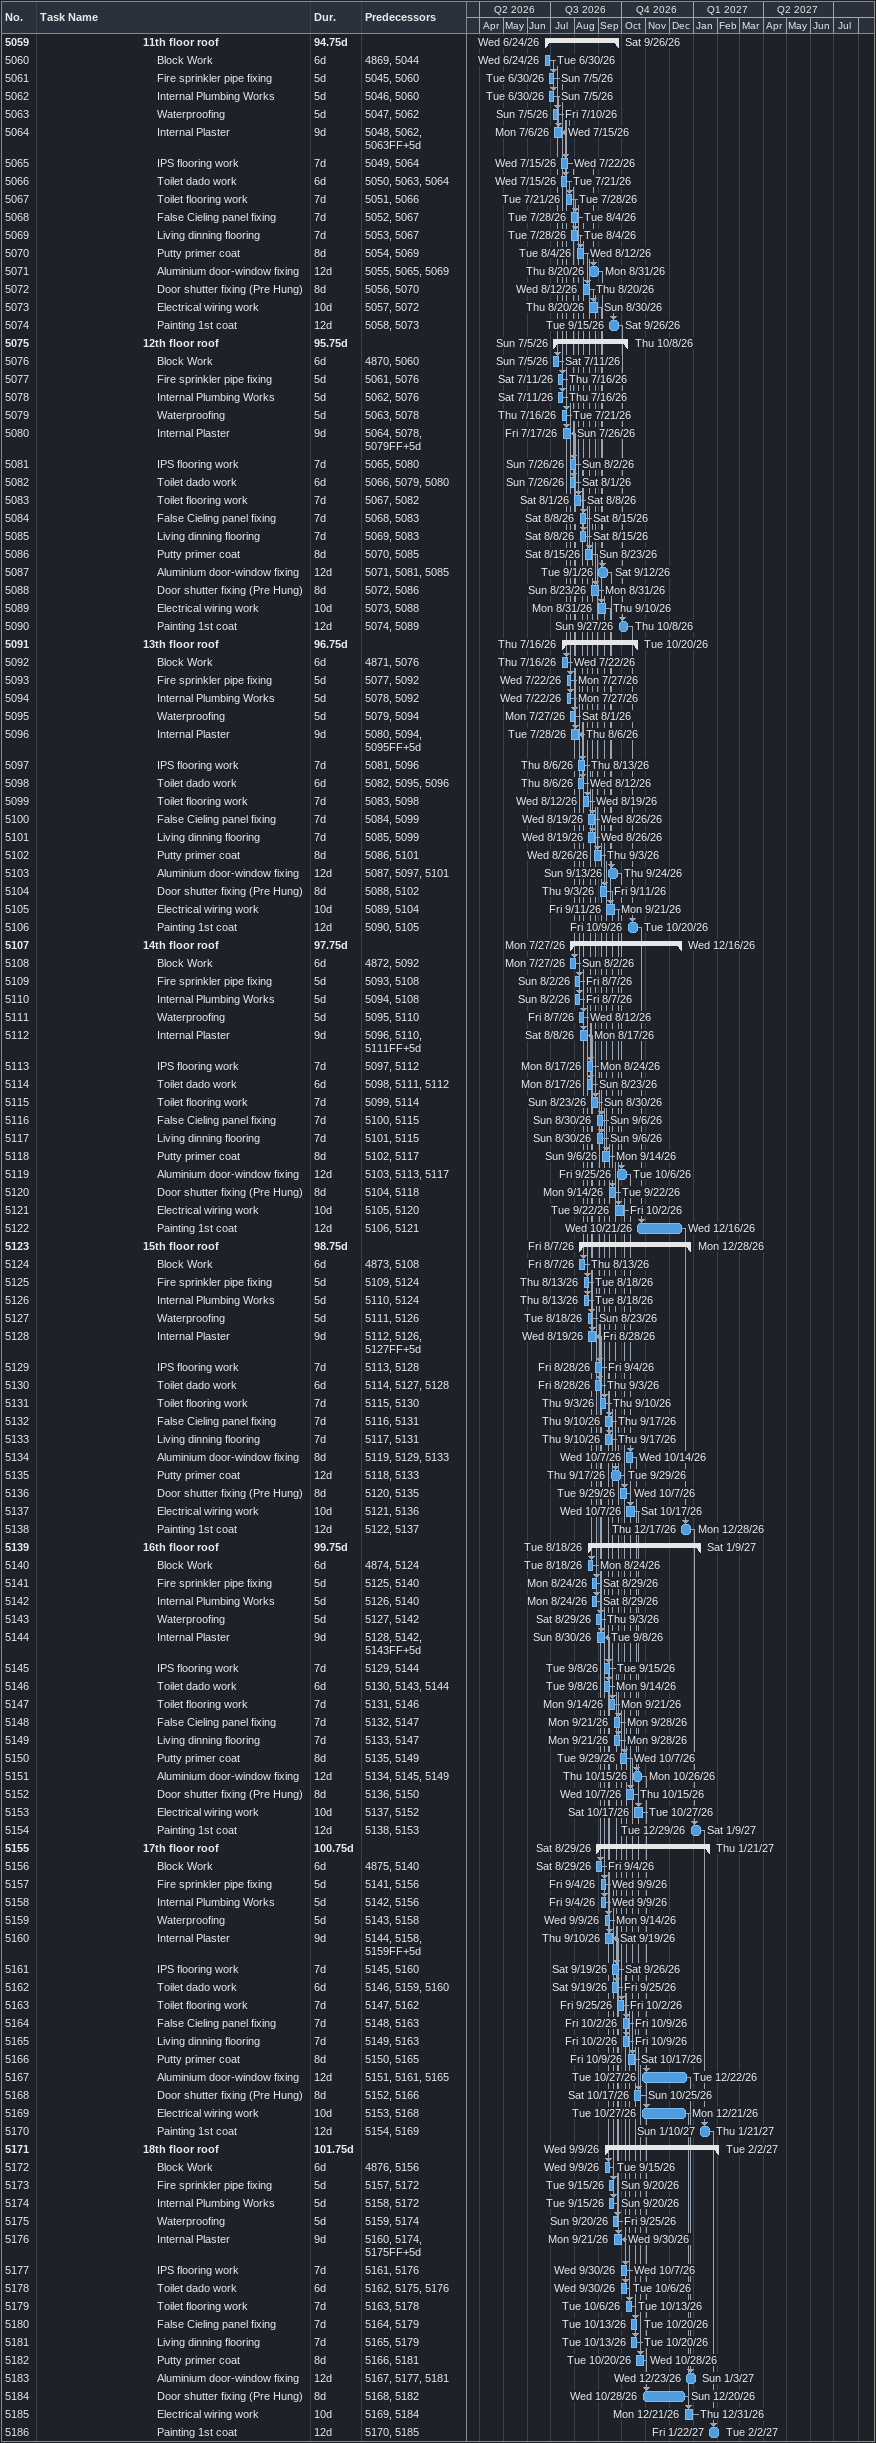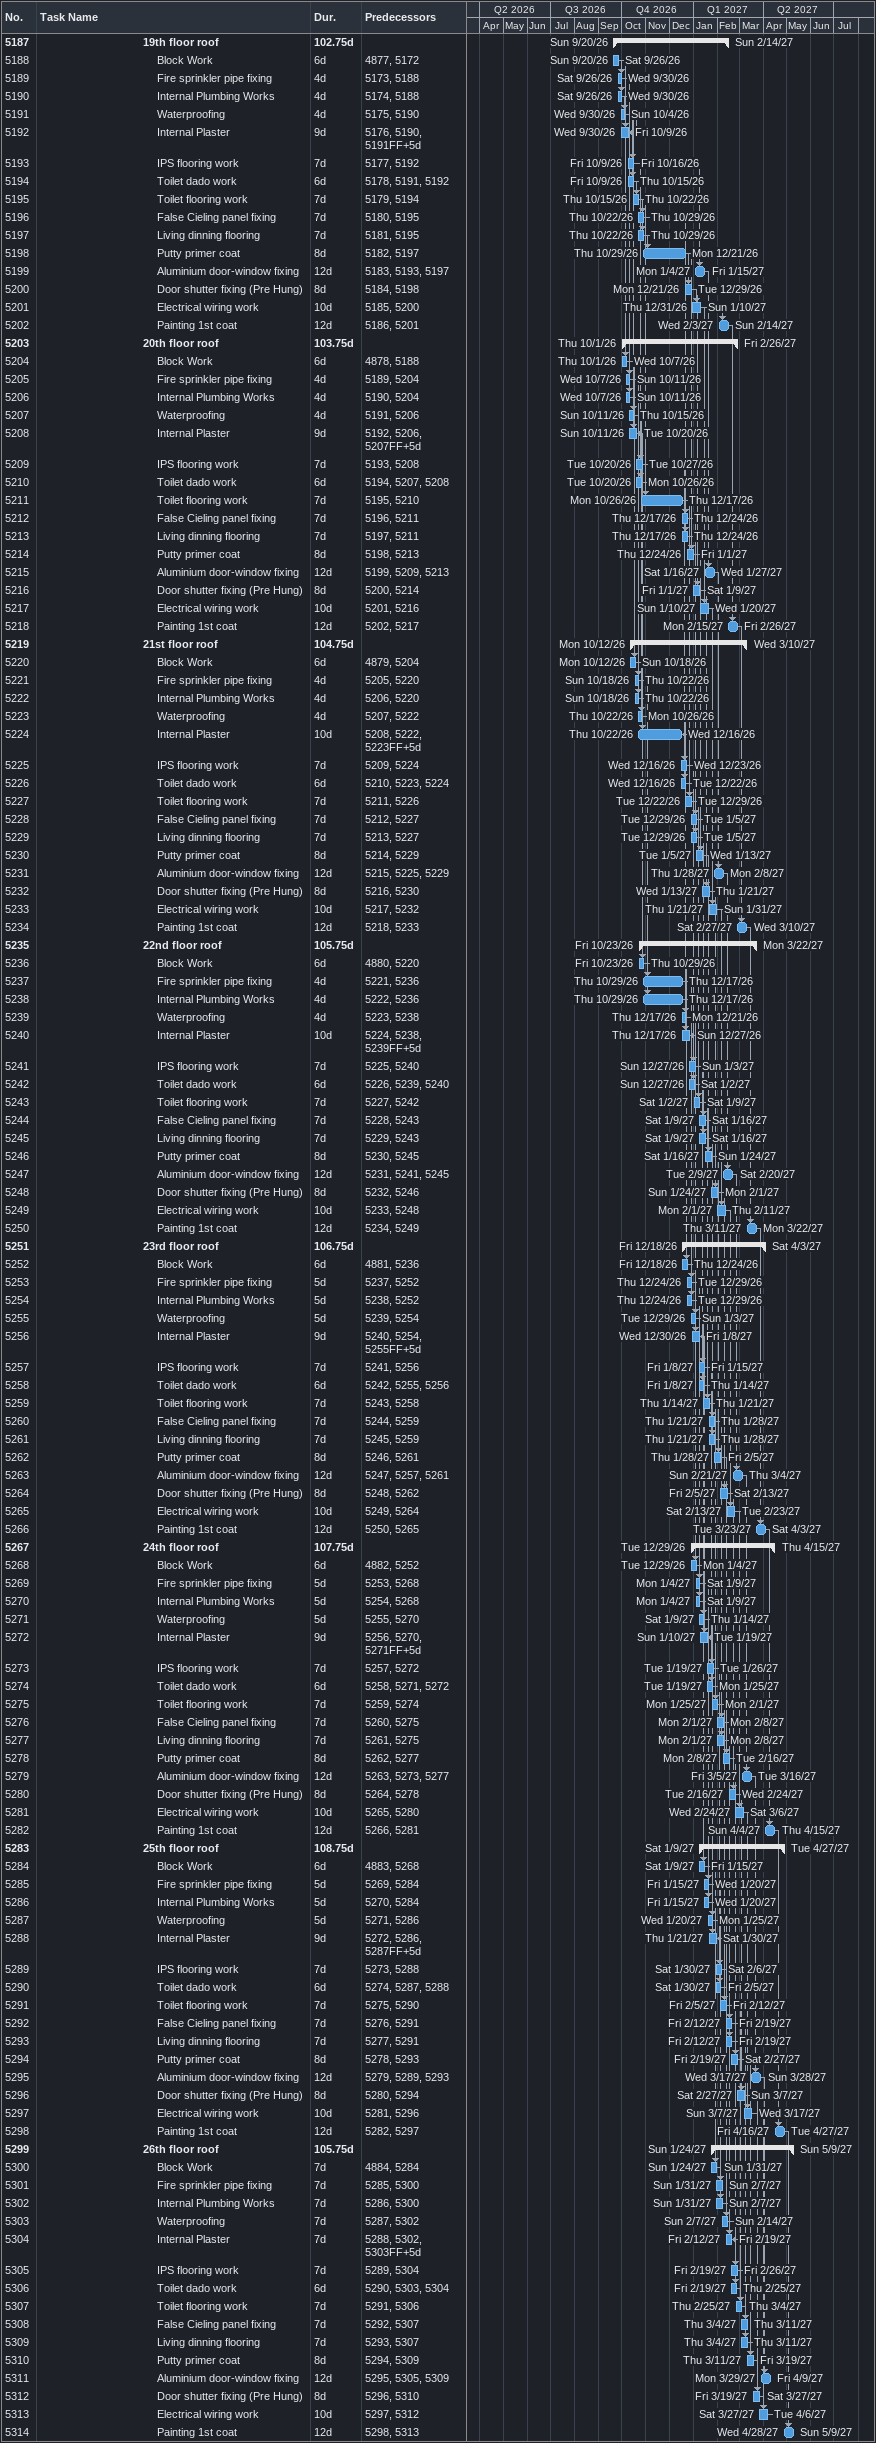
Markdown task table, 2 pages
| ID | Level | Task | Duration | Start | Finish | Predecessors |
|---|---|---|---|---|---|---|
| 5059 | 8 | **11th floor roof** | 94.75d | 2026-06-24 | 2026-09-26 |  |
| 5060 | 9 | Block Work | 6d | 2026-06-24 | 2026-06-30 | 4869, 5044 |
| 5061 | 9 | Fire sprinkler pipe fixing | 5d | 2026-06-30 | 2026-07-05 | 5045, 5060 |
| 5062 | 9 | Internal Plumbing Works | 5d | 2026-06-30 | 2026-07-05 | 5046, 5060 |
| 5063 | 9 | Waterproofing | 5d | 2026-07-05 | 2026-07-10 | 5047, 5062 |
| 5064 | 9 | Internal Plaster | 9d | 2026-07-06 | 2026-07-15 | 5048, 5062, 5063FF+5d |
| 5065 | 9 | IPS flooring work | 7d | 2026-07-15 | 2026-07-22 | 5049, 5064 |
| 5066 | 9 | Toilet dado work | 6d | 2026-07-15 | 2026-07-21 | 5050, 5063, 5064 |
| 5067 | 9 | Toilet flooring work | 7d | 2026-07-21 | 2026-07-28 | 5051, 5066 |
| 5068 | 9 | False Cieling panel fixing | 7d | 2026-07-28 | 2026-08-04 | 5052, 5067 |
| 5069 | 9 | Living dinning flooring | 7d | 2026-07-28 | 2026-08-04 | 5053, 5067 |
| 5070 | 9 | Putty primer coat | 8d | 2026-08-04 | 2026-08-12 | 5054, 5069 |
| 5071 | 9 | Aluminium door-window fixing | 12d | 2026-08-20 | 2026-08-31 | 5055, 5065, 5069 |
| 5072 | 9 | Door shutter fixing (Pre Hung) | 8d | 2026-08-12 | 2026-08-20 | 5056, 5070 |
| 5073 | 9 | Electrical wiring work | 10d | 2026-08-20 | 2026-08-30 | 5057, 5072 |
| 5074 | 9 | Painting 1st coat | 12d | 2026-09-15 | 2026-09-26 | 5058, 5073 |
| 5075 | 8 | **12th floor roof** | 95.75d | 2026-07-05 | 2026-10-08 |  |
| 5076 | 9 | Block Work | 6d | 2026-07-05 | 2026-07-11 | 4870, 5060 |
| 5077 | 9 | Fire sprinkler pipe fixing | 5d | 2026-07-11 | 2026-07-16 | 5061, 5076 |
| 5078 | 9 | Internal Plumbing Works | 5d | 2026-07-11 | 2026-07-16 | 5062, 5076 |
| 5079 | 9 | Waterproofing | 5d | 2026-07-16 | 2026-07-21 | 5063, 5078 |
| 5080 | 9 | Internal Plaster | 9d | 2026-07-17 | 2026-07-26 | 5064, 5078, 5079FF+5d |
| 5081 | 9 | IPS flooring work | 7d | 2026-07-26 | 2026-08-02 | 5065, 5080 |
| 5082 | 9 | Toilet dado work | 6d | 2026-07-26 | 2026-08-01 | 5066, 5079, 5080 |
| 5083 | 9 | Toilet flooring work | 7d | 2026-08-01 | 2026-08-08 | 5067, 5082 |
| 5084 | 9 | False Cieling panel fixing | 7d | 2026-08-08 | 2026-08-15 | 5068, 5083 |
| 5085 | 9 | Living dinning flooring | 7d | 2026-08-08 | 2026-08-15 | 5069, 5083 |
| 5086 | 9 | Putty primer coat | 8d | 2026-08-15 | 2026-08-23 | 5070, 5085 |
| 5087 | 9 | Aluminium door-window fixing | 12d | 2026-09-01 | 2026-09-12 | 5071, 5081, 5085 |
| 5088 | 9 | Door shutter fixing (Pre Hung) | 8d | 2026-08-23 | 2026-08-31 | 5072, 5086 |
| 5089 | 9 | Electrical wiring work | 10d | 2026-08-31 | 2026-09-10 | 5073, 5088 |
| 5090 | 9 | Painting 1st coat | 12d | 2026-09-27 | 2026-10-08 | 5074, 5089 |
| 5091 | 8 | **13th floor roof** | 96.75d | 2026-07-16 | 2026-10-20 |  |
| 5092 | 9 | Block Work | 6d | 2026-07-16 | 2026-07-22 | 4871, 5076 |
| 5093 | 9 | Fire sprinkler pipe fixing | 5d | 2026-07-22 | 2026-07-27 | 5077, 5092 |
| 5094 | 9 | Internal Plumbing Works | 5d | 2026-07-22 | 2026-07-27 | 5078, 5092 |
| 5095 | 9 | Waterproofing | 5d | 2026-07-27 | 2026-08-01 | 5079, 5094 |
| 5096 | 9 | Internal Plaster | 9d | 2026-07-28 | 2026-08-06 | 5080, 5094, 5095FF+5d |
| 5097 | 9 | IPS flooring work | 7d | 2026-08-06 | 2026-08-13 | 5081, 5096 |
| 5098 | 9 | Toilet dado work | 6d | 2026-08-06 | 2026-08-12 | 5082, 5095, 5096 |
| 5099 | 9 | Toilet flooring work | 7d | 2026-08-12 | 2026-08-19 | 5083, 5098 |
| 5100 | 9 | False Cieling panel fixing | 7d | 2026-08-19 | 2026-08-26 | 5084, 5099 |
| 5101 | 9 | Living dinning flooring | 7d | 2026-08-19 | 2026-08-26 | 5085, 5099 |
| 5102 | 9 | Putty primer coat | 8d | 2026-08-26 | 2026-09-03 | 5086, 5101 |
| 5103 | 9 | Aluminium door-window fixing | 12d | 2026-09-13 | 2026-09-24 | 5087, 5097, 5101 |
| 5104 | 9 | Door shutter fixing (Pre Hung) | 8d | 2026-09-03 | 2026-09-11 | 5088, 5102 |
| 5105 | 9 | Electrical wiring work | 10d | 2026-09-11 | 2026-09-21 | 5089, 5104 |
| 5106 | 9 | Painting 1st coat | 12d | 2026-10-09 | 2026-10-20 | 5090, 5105 |
| 5107 | 8 | **14th floor roof** | 97.75d | 2026-07-27 | 2026-12-16 |  |
| 5108 | 9 | Block Work | 6d | 2026-07-27 | 2026-08-02 | 4872, 5092 |
| 5109 | 9 | Fire sprinkler pipe fixing | 5d | 2026-08-02 | 2026-08-07 | 5093, 5108 |
| 5110 | 9 | Internal Plumbing Works | 5d | 2026-08-02 | 2026-08-07 | 5094, 5108 |
| 5111 | 9 | Waterproofing | 5d | 2026-08-07 | 2026-08-12 | 5095, 5110 |
| 5112 | 9 | Internal Plaster | 9d | 2026-08-08 | 2026-08-17 | 5096, 5110, 5111FF+5d |
| 5113 | 9 | IPS flooring work | 7d | 2026-08-17 | 2026-08-24 | 5097, 5112 |
| 5114 | 9 | Toilet dado work | 6d | 2026-08-17 | 2026-08-23 | 5098, 5111, 5112 |
| 5115 | 9 | Toilet flooring work | 7d | 2026-08-23 | 2026-08-30 | 5099, 5114 |
| 5116 | 9 | False Cieling panel fixing | 7d | 2026-08-30 | 2026-09-06 | 5100, 5115 |
| 5117 | 9 | Living dinning flooring | 7d | 2026-08-30 | 2026-09-06 | 5101, 5115 |
| 5118 | 9 | Putty primer coat | 8d | 2026-09-06 | 2026-09-14 | 5102, 5117 |
| 5119 | 9 | Aluminium door-window fixing | 12d | 2026-09-25 | 2026-10-06 | 5103, 5113, 5117 |
| 5120 | 9 | Door shutter fixing (Pre Hung) | 8d | 2026-09-14 | 2026-09-22 | 5104, 5118 |
| 5121 | 9 | Electrical wiring work | 10d | 2026-09-22 | 2026-10-02 | 5105, 5120 |
| 5122 | 9 | Painting 1st coat | 12d | 2026-10-21 | 2026-12-16 | 5106, 5121 |
| 5123 | 8 | **15th floor roof** | 98.75d | 2026-08-07 | 2026-12-28 |  |
| 5124 | 9 | Block Work | 6d | 2026-08-07 | 2026-08-13 | 4873, 5108 |
| 5125 | 9 | Fire sprinkler pipe fixing | 5d | 2026-08-13 | 2026-08-18 | 5109, 5124 |
| 5126 | 9 | Internal Plumbing Works | 5d | 2026-08-13 | 2026-08-18 | 5110, 5124 |
| 5127 | 9 | Waterproofing | 5d | 2026-08-18 | 2026-08-23 | 5111, 5126 |
| 5128 | 9 | Internal Plaster | 9d | 2026-08-19 | 2026-08-28 | 5112, 5126, 5127FF+5d |
| 5129 | 9 | IPS flooring work | 7d | 2026-08-28 | 2026-09-04 | 5113, 5128 |
| 5130 | 9 | Toilet dado work | 6d | 2026-08-28 | 2026-09-03 | 5114, 5127, 5128 |
| 5131 | 9 | Toilet flooring work | 7d | 2026-09-03 | 2026-09-10 | 5115, 5130 |
| 5132 | 9 | False Cieling panel fixing | 7d | 2026-09-10 | 2026-09-17 | 5116, 5131 |
| 5133 | 9 | Living dinning flooring | 7d | 2026-09-10 | 2026-09-17 | 5117, 5131 |
| 5134 | 9 | Aluminium door-window fixing | 8d | 2026-10-07 | 2026-10-14 | 5119, 5129, 5133 |
| 5135 | 9 | Putty primer coat | 12d | 2026-09-17 | 2026-09-29 | 5118, 5133 |
| 5136 | 9 | Door shutter fixing (Pre Hung) | 8d | 2026-09-29 | 2026-10-07 | 5120, 5135 |
| 5137 | 9 | Electrical wiring work | 10d | 2026-10-07 | 2026-10-17 | 5121, 5136 |
| 5138 | 9 | Painting 1st coat | 12d | 2026-12-17 | 2026-12-28 | 5122, 5137 |
| 5139 | 8 | **16th floor roof** | 99.75d | 2026-08-18 | 2027-01-09 |  |
| 5140 | 9 | Block Work | 6d | 2026-08-18 | 2026-08-24 | 4874, 5124 |
| 5141 | 9 | Fire sprinkler pipe fixing | 5d | 2026-08-24 | 2026-08-29 | 5125, 5140 |
| 5142 | 9 | Internal Plumbing Works | 5d | 2026-08-24 | 2026-08-29 | 5126, 5140 |
| 5143 | 9 | Waterproofing | 5d | 2026-08-29 | 2026-09-03 | 5127, 5142 |
| 5144 | 9 | Internal Plaster | 9d | 2026-08-30 | 2026-09-08 | 5128, 5142, 5143FF+5d |
| 5145 | 9 | IPS flooring work | 7d | 2026-09-08 | 2026-09-15 | 5129, 5144 |
| 5146 | 9 | Toilet dado work | 6d | 2026-09-08 | 2026-09-14 | 5130, 5143, 5144 |
| 5147 | 9 | Toilet flooring work | 7d | 2026-09-14 | 2026-09-21 | 5131, 5146 |
| 5148 | 9 | False Cieling panel fixing | 7d | 2026-09-21 | 2026-09-28 | 5132, 5147 |
| 5149 | 9 | Living dinning flooring | 7d | 2026-09-21 | 2026-09-28 | 5133, 5147 |
| 5150 | 9 | Putty primer coat | 8d | 2026-09-29 | 2026-10-07 | 5135, 5149 |
| 5151 | 9 | Aluminium door-window fixing | 12d | 2026-10-15 | 2026-10-26 | 5134, 5145, 5149 |
| 5152 | 9 | Door shutter fixing (Pre Hung) | 8d | 2026-10-07 | 2026-10-15 | 5136, 5150 |
| 5153 | 9 | Electrical wiring work | 10d | 2026-10-17 | 2026-10-27 | 5137, 5152 |
| 5154 | 9 | Painting 1st coat | 12d | 2026-12-29 | 2027-01-09 | 5138, 5153 |
| 5155 | 8 | **17th floor roof** | 100.75d | 2026-08-29 | 2027-01-21 |  |
| 5156 | 9 | Block Work | 6d | 2026-08-29 | 2026-09-04 | 4875, 5140 |
| 5157 | 9 | Fire sprinkler pipe fixing | 5d | 2026-09-04 | 2026-09-09 | 5141, 5156 |
| 5158 | 9 | Internal Plumbing Works | 5d | 2026-09-04 | 2026-09-09 | 5142, 5156 |
| 5159 | 9 | Waterproofing | 5d | 2026-09-09 | 2026-09-14 | 5143, 5158 |
| 5160 | 9 | Internal Plaster | 9d | 2026-09-10 | 2026-09-19 | 5144, 5158, 5159FF+5d |
| 5161 | 9 | IPS flooring work | 7d | 2026-09-19 | 2026-09-26 | 5145, 5160 |
| 5162 | 9 | Toilet dado work | 6d | 2026-09-19 | 2026-09-25 | 5146, 5159, 5160 |
| 5163 | 9 | Toilet flooring work | 7d | 2026-09-25 | 2026-10-02 | 5147, 5162 |
| 5164 | 9 | False Cieling panel fixing | 7d | 2026-10-02 | 2026-10-09 | 5148, 5163 |
| 5165 | 9 | Living dinning flooring | 7d | 2026-10-02 | 2026-10-09 | 5149, 5163 |
| 5166 | 9 | Putty primer coat | 8d | 2026-10-09 | 2026-10-17 | 5150, 5165 |
| 5167 | 9 | Aluminium door-window fixing | 12d | 2026-10-27 | 2026-12-22 | 5151, 5161, 5165 |
| 5168 | 9 | Door shutter fixing (Pre Hung) | 8d | 2026-10-17 | 2026-10-25 | 5152, 5166 |
| 5169 | 9 | Electrical wiring work | 10d | 2026-10-27 | 2026-12-21 | 5153, 5168 |
| 5170 | 9 | Painting 1st coat | 12d | 2027-01-10 | 2027-01-21 | 5154, 5169 |
| 5171 | 8 | **18th floor roof** | 101.75d | 2026-09-09 | 2027-02-02 |  |
| 5172 | 9 | Block Work | 6d | 2026-09-09 | 2026-09-15 | 4876, 5156 |
| 5173 | 9 | Fire sprinkler pipe fixing | 5d | 2026-09-15 | 2026-09-20 | 5157, 5172 |
| 5174 | 9 | Internal Plumbing Works | 5d | 2026-09-15 | 2026-09-20 | 5158, 5172 |
| 5175 | 9 | Waterproofing | 5d | 2026-09-20 | 2026-09-25 | 5159, 5174 |
| 5176 | 9 | Internal Plaster | 9d | 2026-09-21 | 2026-09-30 | 5160, 5174, 5175FF+5d |
| 5177 | 9 | IPS flooring work | 7d | 2026-09-30 | 2026-10-07 | 5161, 5176 |
| 5178 | 9 | Toilet dado work | 6d | 2026-09-30 | 2026-10-06 | 5162, 5175, 5176 |
| 5179 | 9 | Toilet flooring work | 7d | 2026-10-06 | 2026-10-13 | 5163, 5178 |
| 5180 | 9 | False Cieling panel fixing | 7d | 2026-10-13 | 2026-10-20 | 5164, 5179 |
| 5181 | 9 | Living dinning flooring | 7d | 2026-10-13 | 2026-10-20 | 5165, 5179 |
| 5182 | 9 | Putty primer coat | 8d | 2026-10-20 | 2026-10-28 | 5166, 5181 |
| 5183 | 9 | Aluminium door-window fixing | 12d | 2026-12-23 | 2027-01-03 | 5167, 5177, 5181 |
| 5184 | 9 | Door shutter fixing (Pre Hung) | 8d | 2026-10-28 | 2026-12-20 | 5168, 5182 |
| 5185 | 9 | Electrical wiring work | 10d | 2026-12-21 | 2026-12-31 | 5169, 5184 |
| 5186 | 9 | Painting 1st coat | 12d | 2027-01-22 | 2027-02-02 | 5170, 5185 |
| 5187 | 8 | **19th floor roof** | 102.75d | 2026-09-20 | 2027-02-14 |  |
| 5188 | 9 | Block Work | 6d | 2026-09-20 | 2026-09-26 | 4877, 5172 |
| 5189 | 9 | Fire sprinkler pipe fixing | 4d | 2026-09-26 | 2026-09-30 | 5173, 5188 |
| 5190 | 9 | Internal Plumbing Works | 4d | 2026-09-26 | 2026-09-30 | 5174, 5188 |
| 5191 | 9 | Waterproofing | 4d | 2026-09-30 | 2026-10-04 | 5175, 5190 |
| 5192 | 9 | Internal Plaster | 9d | 2026-09-30 | 2026-10-09 | 5176, 5190, 5191FF+5d |
| 5193 | 9 | IPS flooring work | 7d | 2026-10-09 | 2026-10-16 | 5177, 5192 |
| 5194 | 9 | Toilet dado work | 6d | 2026-10-09 | 2026-10-15 | 5178, 5191, 5192 |
| 5195 | 9 | Toilet flooring work | 7d | 2026-10-15 | 2026-10-22 | 5179, 5194 |
| 5196 | 9 | False Cieling panel fixing | 7d | 2026-10-22 | 2026-10-29 | 5180, 5195 |
| 5197 | 9 | Living dinning flooring | 7d | 2026-10-22 | 2026-10-29 | 5181, 5195 |
| 5198 | 9 | Putty primer coat | 8d | 2026-10-29 | 2026-12-21 | 5182, 5197 |
| 5199 | 9 | Aluminium door-window fixing | 12d | 2027-01-04 | 2027-01-15 | 5183, 5193, 5197 |
| 5200 | 9 | Door shutter fixing (Pre Hung) | 8d | 2026-12-21 | 2026-12-29 | 5184, 5198 |
| 5201 | 9 | Electrical wiring work | 10d | 2026-12-31 | 2027-01-10 | 5185, 5200 |
| 5202 | 9 | Painting 1st coat | 12d | 2027-02-03 | 2027-02-14 | 5186, 5201 |
| 5203 | 8 | **20th floor roof** | 103.75d | 2026-10-01 | 2027-02-26 |  |
| 5204 | 9 | Block Work | 6d | 2026-10-01 | 2026-10-07 | 4878, 5188 |
| 5205 | 9 | Fire sprinkler pipe fixing | 4d | 2026-10-07 | 2026-10-11 | 5189, 5204 |
| 5206 | 9 | Internal Plumbing Works | 4d | 2026-10-07 | 2026-10-11 | 5190, 5204 |
| 5207 | 9 | Waterproofing | 4d | 2026-10-11 | 2026-10-15 | 5191, 5206 |
| 5208 | 9 | Internal Plaster | 9d | 2026-10-11 | 2026-10-20 | 5192, 5206, 5207FF+5d |
| 5209 | 9 | IPS flooring work | 7d | 2026-10-20 | 2026-10-27 | 5193, 5208 |
| 5210 | 9 | Toilet dado work | 6d | 2026-10-20 | 2026-10-26 | 5194, 5207, 5208 |
| 5211 | 9 | Toilet flooring work | 7d | 2026-10-26 | 2026-12-17 | 5195, 5210 |
| 5212 | 9 | False Cieling panel fixing | 7d | 2026-12-17 | 2026-12-24 | 5196, 5211 |
| 5213 | 9 | Living dinning flooring | 7d | 2026-12-17 | 2026-12-24 | 5197, 5211 |
| 5214 | 9 | Putty primer coat | 8d | 2026-12-24 | 2027-01-01 | 5198, 5213 |
| 5215 | 9 | Aluminium door-window fixing | 12d | 2027-01-16 | 2027-01-27 | 5199, 5209, 5213 |
| 5216 | 9 | Door shutter fixing (Pre Hung) | 8d | 2027-01-01 | 2027-01-09 | 5200, 5214 |
| 5217 | 9 | Electrical wiring work | 10d | 2027-01-10 | 2027-01-20 | 5201, 5216 |
| 5218 | 9 | Painting 1st coat | 12d | 2027-02-15 | 2027-02-26 | 5202, 5217 |
| 5219 | 8 | **21st floor roof** | 104.75d | 2026-10-12 | 2027-03-10 |  |
| 5220 | 9 | Block Work | 6d | 2026-10-12 | 2026-10-18 | 4879, 5204 |
| 5221 | 9 | Fire sprinkler pipe fixing | 4d | 2026-10-18 | 2026-10-22 | 5205, 5220 |
| 5222 | 9 | Internal Plumbing Works | 4d | 2026-10-18 | 2026-10-22 | 5206, 5220 |
| 5223 | 9 | Waterproofing | 4d | 2026-10-22 | 2026-10-26 | 5207, 5222 |
| 5224 | 9 | Internal Plaster | 10d | 2026-10-22 | 2026-12-16 | 5208, 5222, 5223FF+5d |
| 5225 | 9 | IPS flooring work | 7d | 2026-12-16 | 2026-12-23 | 5209, 5224 |
| 5226 | 9 | Toilet dado work | 6d | 2026-12-16 | 2026-12-22 | 5210, 5223, 5224 |
| 5227 | 9 | Toilet flooring work | 7d | 2026-12-22 | 2026-12-29 | 5211, 5226 |
| 5228 | 9 | False Cieling panel fixing | 7d | 2026-12-29 | 2027-01-05 | 5212, 5227 |
| 5229 | 9 | Living dinning flooring | 7d | 2026-12-29 | 2027-01-05 | 5213, 5227 |
| 5230 | 9 | Putty primer coat | 8d | 2027-01-05 | 2027-01-13 | 5214, 5229 |
| 5231 | 9 | Aluminium door-window fixing | 12d | 2027-01-28 | 2027-02-08 | 5215, 5225, 5229 |
| 5232 | 9 | Door shutter fixing (Pre Hung) | 8d | 2027-01-13 | 2027-01-21 | 5216, 5230 |
| 5233 | 9 | Electrical wiring work | 10d | 2027-01-21 | 2027-01-31 | 5217, 5232 |
| 5234 | 9 | Painting 1st coat | 12d | 2027-02-27 | 2027-03-10 | 5218, 5233 |
| 5235 | 8 | **22nd floor roof** | 105.75d | 2026-10-23 | 2027-03-22 |  |
| 5236 | 9 | Block Work | 6d | 2026-10-23 | 2026-10-29 | 4880, 5220 |
| 5237 | 9 | Fire sprinkler pipe fixing | 4d | 2026-10-29 | 2026-12-17 | 5221, 5236 |
| 5238 | 9 | Internal Plumbing Works | 4d | 2026-10-29 | 2026-12-17 | 5222, 5236 |
| 5239 | 9 | Waterproofing | 4d | 2026-12-17 | 2026-12-21 | 5223, 5238 |
| 5240 | 9 | Internal Plaster | 10d | 2026-12-17 | 2026-12-27 | 5224, 5238, 5239FF+5d |
| 5241 | 9 | IPS flooring work | 7d | 2026-12-27 | 2027-01-03 | 5225, 5240 |
| 5242 | 9 | Toilet dado work | 6d | 2026-12-27 | 2027-01-02 | 5226, 5239, 5240 |
| 5243 | 9 | Toilet flooring work | 7d | 2027-01-02 | 2027-01-09 | 5227, 5242 |
| 5244 | 9 | False Cieling panel fixing | 7d | 2027-01-09 | 2027-01-16 | 5228, 5243 |
| 5245 | 9 | Living dinning flooring | 7d | 2027-01-09 | 2027-01-16 | 5229, 5243 |
| 5246 | 9 | Putty primer coat | 8d | 2027-01-16 | 2027-01-24 | 5230, 5245 |
| 5247 | 9 | Aluminium door-window fixing | 12d | 2027-02-09 | 2027-02-20 | 5231, 5241, 5245 |
| 5248 | 9 | Door shutter fixing (Pre Hung) | 8d | 2027-01-24 | 2027-02-01 | 5232, 5246 |
| 5249 | 9 | Electrical wiring work | 10d | 2027-02-01 | 2027-02-11 | 5233, 5248 |
| 5250 | 9 | Painting 1st coat | 12d | 2027-03-11 | 2027-03-22 | 5234, 5249 |
| 5251 | 8 | **23rd floor roof** | 106.75d | 2026-12-18 | 2027-04-03 |  |
| 5252 | 9 | Block Work | 6d | 2026-12-18 | 2026-12-24 | 4881, 5236 |
| 5253 | 9 | Fire sprinkler pipe fixing | 5d | 2026-12-24 | 2026-12-29 | 5237, 5252 |
| 5254 | 9 | Internal Plumbing Works | 5d | 2026-12-24 | 2026-12-29 | 5238, 5252 |
| 5255 | 9 | Waterproofing | 5d | 2026-12-29 | 2027-01-03 | 5239, 5254 |
| 5256 | 9 | Internal Plaster | 9d | 2026-12-30 | 2027-01-08 | 5240, 5254, 5255FF+5d |
| 5257 | 9 | IPS flooring work | 7d | 2027-01-08 | 2027-01-15 | 5241, 5256 |
| 5258 | 9 | Toilet dado work | 6d | 2027-01-08 | 2027-01-14 | 5242, 5255, 5256 |
| 5259 | 9 | Toilet flooring work | 7d | 2027-01-14 | 2027-01-21 | 5243, 5258 |
| 5260 | 9 | False Cieling panel fixing | 7d | 2027-01-21 | 2027-01-28 | 5244, 5259 |
| 5261 | 9 | Living dinning flooring | 7d | 2027-01-21 | 2027-01-28 | 5245, 5259 |
| 5262 | 9 | Putty primer coat | 8d | 2027-01-28 | 2027-02-05 | 5246, 5261 |
| 5263 | 9 | Aluminium door-window fixing | 12d | 2027-02-21 | 2027-03-04 | 5247, 5257, 5261 |
| 5264 | 9 | Door shutter fixing (Pre Hung) | 8d | 2027-02-05 | 2027-02-13 | 5248, 5262 |
| 5265 | 9 | Electrical wiring work | 10d | 2027-02-13 | 2027-02-23 | 5249, 5264 |
| 5266 | 9 | Painting 1st coat | 12d | 2027-03-23 | 2027-04-03 | 5250, 5265 |
| 5267 | 8 | **24th floor roof** | 107.75d | 2026-12-29 | 2027-04-15 |  |
| 5268 | 9 | Block Work | 6d | 2026-12-29 | 2027-01-04 | 4882, 5252 |
| 5269 | 9 | Fire sprinkler pipe fixing | 5d | 2027-01-04 | 2027-01-09 | 5253, 5268 |
| 5270 | 9 | Internal Plumbing Works | 5d | 2027-01-04 | 2027-01-09 | 5254, 5268 |
| 5271 | 9 | Waterproofing | 5d | 2027-01-09 | 2027-01-14 | 5255, 5270 |
| 5272 | 9 | Internal Plaster | 9d | 2027-01-10 | 2027-01-19 | 5256, 5270, 5271FF+5d |
| 5273 | 9 | IPS flooring work | 7d | 2027-01-19 | 2027-01-26 | 5257, 5272 |
| 5274 | 9 | Toilet dado work | 6d | 2027-01-19 | 2027-01-25 | 5258, 5271, 5272 |
| 5275 | 9 | Toilet flooring work | 7d | 2027-01-25 | 2027-02-01 | 5259, 5274 |
| 5276 | 9 | False Cieling panel fixing | 7d | 2027-02-01 | 2027-02-08 | 5260, 5275 |
| 5277 | 9 | Living dinning flooring | 7d | 2027-02-01 | 2027-02-08 | 5261, 5275 |
| 5278 | 9 | Putty primer coat | 8d | 2027-02-08 | 2027-02-16 | 5262, 5277 |
| 5279 | 9 | Aluminium door-window fixing | 12d | 2027-03-05 | 2027-03-16 | 5263, 5273, 5277 |
| 5280 | 9 | Door shutter fixing (Pre Hung) | 8d | 2027-02-16 | 2027-02-24 | 5264, 5278 |
| 5281 | 9 | Electrical wiring work | 10d | 2027-02-24 | 2027-03-06 | 5265, 5280 |
| 5282 | 9 | Painting 1st coat | 12d | 2027-04-04 | 2027-04-15 | 5266, 5281 |
| 5283 | 8 | **25th floor roof** | 108.75d | 2027-01-09 | 2027-04-27 |  |
| 5284 | 9 | Block Work | 6d | 2027-01-09 | 2027-01-15 | 4883, 5268 |
| 5285 | 9 | Fire sprinkler pipe fixing | 5d | 2027-01-15 | 2027-01-20 | 5269, 5284 |
| 5286 | 9 | Internal Plumbing Works | 5d | 2027-01-15 | 2027-01-20 | 5270, 5284 |
| 5287 | 9 | Waterproofing | 5d | 2027-01-20 | 2027-01-25 | 5271, 5286 |
| 5288 | 9 | Internal Plaster | 9d | 2027-01-21 | 2027-01-30 | 5272, 5286, 5287FF+5d |
| 5289 | 9 | IPS flooring work | 7d | 2027-01-30 | 2027-02-06 | 5273, 5288 |
| 5290 | 9 | Toilet dado work | 6d | 2027-01-30 | 2027-02-05 | 5274, 5287, 5288 |
| 5291 | 9 | Toilet flooring work | 7d | 2027-02-05 | 2027-02-12 | 5275, 5290 |
| 5292 | 9 | False Cieling panel fixing | 7d | 2027-02-12 | 2027-02-19 | 5276, 5291 |
| 5293 | 9 | Living dinning flooring | 7d | 2027-02-12 | 2027-02-19 | 5277, 5291 |
| 5294 | 9 | Putty primer coat | 8d | 2027-02-19 | 2027-02-27 | 5278, 5293 |
| 5295 | 9 | Aluminium door-window fixing | 12d | 2027-03-17 | 2027-03-28 | 5279, 5289, 5293 |
| 5296 | 9 | Door shutter fixing (Pre Hung) | 8d | 2027-02-27 | 2027-03-07 | 5280, 5294 |
| 5297 | 9 | Electrical wiring work | 10d | 2027-03-07 | 2027-03-17 | 5281, 5296 |
| 5298 | 9 | Painting 1st coat | 12d | 2027-04-16 | 2027-04-27 | 5282, 5297 |
| 5299 | 8 | **26th floor roof** | 105.75d | 2027-01-24 | 2027-05-09 |  |
| 5300 | 9 | Block Work | 7d | 2027-01-24 | 2027-01-31 | 4884, 5284 |
| 5301 | 9 | Fire sprinkler pipe fixing | 7d | 2027-01-31 | 2027-02-07 | 5285, 5300 |
| 5302 | 9 | Internal Plumbing Works | 7d | 2027-01-31 | 2027-02-07 | 5286, 5300 |
| 5303 | 9 | Waterproofing | 7d | 2027-02-07 | 2027-02-14 | 5287, 5302 |
| 5304 | 9 | Internal Plaster | 7d | 2027-02-12 | 2027-02-19 | 5288, 5302, 5303FF+5d |
| 5305 | 9 | IPS flooring work | 7d | 2027-02-19 | 2027-02-26 | 5289, 5304 |
| 5306 | 9 | Toilet dado work | 6d | 2027-02-19 | 2027-02-25 | 5290, 5303, 5304 |
| 5307 | 9 | Toilet flooring work | 7d | 2027-02-25 | 2027-03-04 | 5291, 5306 |
| 5308 | 9 | False Cieling panel fixing | 7d | 2027-03-04 | 2027-03-11 | 5292, 5307 |
| 5309 | 9 | Living dinning flooring | 7d | 2027-03-04 | 2027-03-11 | 5293, 5307 |
| 5310 | 9 | Putty primer coat | 8d | 2027-03-11 | 2027-03-19 | 5294, 5309 |
| 5311 | 9 | Aluminium door-window fixing | 12d | 2027-03-29 | 2027-04-09 | 5295, 5305, 5309 |
| 5312 | 9 | Door shutter fixing (Pre Hung) | 8d | 2027-03-19 | 2027-03-27 | 5296, 5310 |
| 5313 | 9 | Electrical wiring work | 10d | 2027-03-27 | 2027-04-06 | 5297, 5312 |
| 5314 | 9 | Painting 1st coat | 12d | 2027-04-28 | 2027-05-09 | 5298, 5313 |
